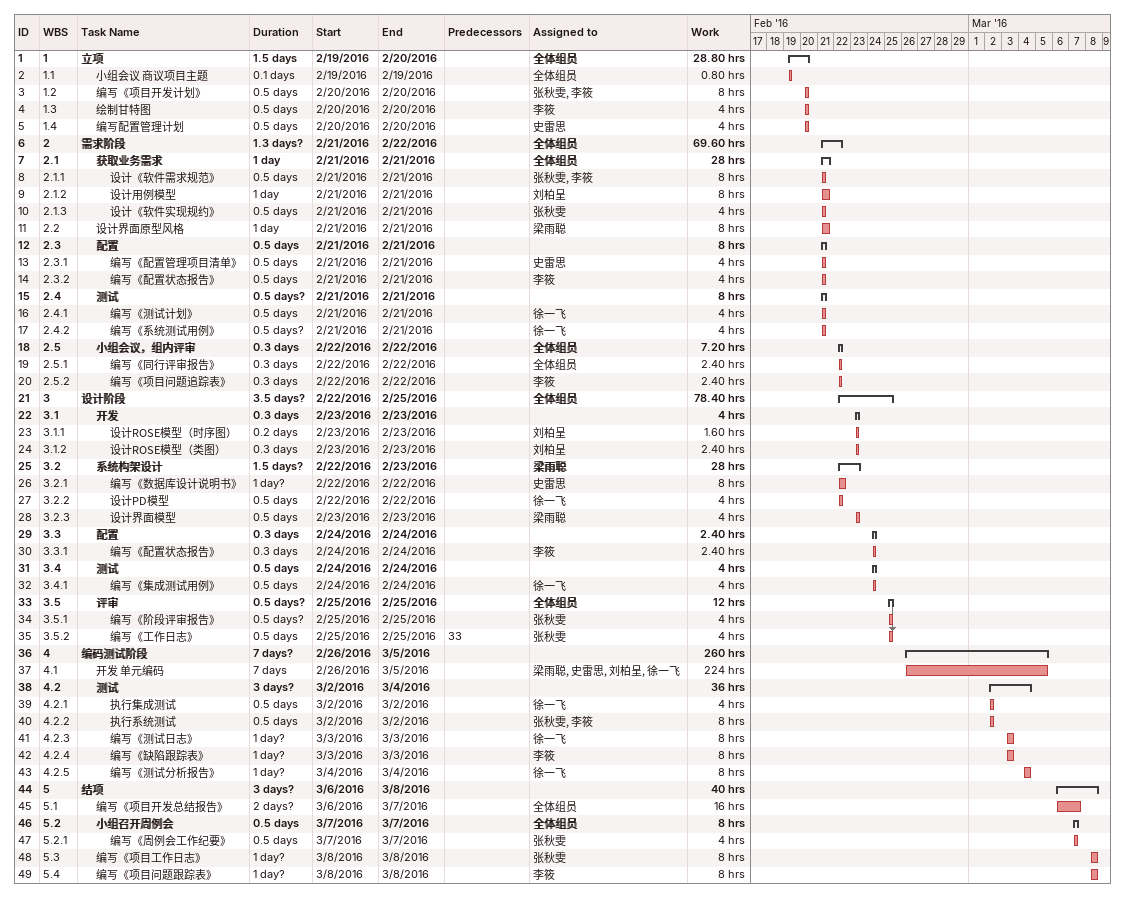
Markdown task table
| ID | WBS | Task | Duration | Start | Finish | Predecessors | Resources | Work (h) |
|---|---|---|---|---|---|---|---|---|
| 1 | 1 | **立项** | 1.5d | 2016-02-19 | 2016-02-20 |  | 全体组员 | 28.80 |
| 2 | 1.1 | 小组会议 商议项目主题 | 0.1d | 2016-02-19 | 2016-02-19 |  | 全体组员 | 0.80 |
| 3 | 1.2 | 编写《项目开发计划》 | 0.5d | 2016-02-20 | 2016-02-20 |  | 张秋雯, 李筱 | 8 |
| 4 | 1.3 | 绘制甘特图 | 0.5d | 2016-02-20 | 2016-02-20 |  | 李筱 | 4 |
| 5 | 1.4 | 编写配置管理计划 | 0.5d | 2016-02-20 | 2016-02-20 |  | 史雷思 | 4 |
| 6 | 2 | **需求阶段** | 1.3d? | 2016-02-21 | 2016-02-22 |  | 全体组员 | 69.60 |
| 7 | 2.1 | **获取业务需求** | 1d | 2016-02-21 | 2016-02-21 |  | 全体组员 | 28 |
| 8 | 2.1.1 | 设计《软件需求规范》 | 0.5d | 2016-02-21 | 2016-02-21 |  | 张秋雯, 李筱 | 8 |
| 9 | 2.1.2 | 设计用例模型 | 1d | 2016-02-21 | 2016-02-21 |  | 刘柏呈 | 8 |
| 10 | 2.1.3 | 设计《软件实现规约》 | 0.5d | 2016-02-21 | 2016-02-21 |  | 张秋雯 | 4 |
| 11 | 2.2 | 设计界面原型风格 | 1d | 2016-02-21 | 2016-02-21 |  | 梁雨聪 | 8 |
| 12 | 2.3 | **配置** | 0.5d | 2016-02-21 | 2016-02-21 |  |  | 8 |
| 13 | 2.3.1 | 编写《配置管理项目清单》 | 0.5d | 2016-02-21 | 2016-02-21 |  | 史雷思 | 4 |
| 14 | 2.3.2 | 编写《配置状态报告》 | 0.5d | 2016-02-21 | 2016-02-21 |  | 李筱 | 4 |
| 15 | 2.4 | **测试** | 0.5d? | 2016-02-21 | 2016-02-21 |  |  | 8 |
| 16 | 2.4.1 | 编写《测试计划》 | 0.5d | 2016-02-21 | 2016-02-21 |  | 徐一飞 | 4 |
| 17 | 2.4.2 | 编写《系统测试用例》 | 0.5d? | 2016-02-21 | 2016-02-21 |  | 徐一飞 | 4 |
| 18 | 2.5 | **小组会议，组内评审** | 0.3d | 2016-02-22 | 2016-02-22 |  | 全体组员 | 7.20 |
| 19 | 2.5.1 | 编写《同行评审报告》 | 0.3d | 2016-02-22 | 2016-02-22 |  | 全体组员 | 2.40 |
| 20 | 2.5.2 | 编写《项目问题追踪表》 | 0.3d | 2016-02-22 | 2016-02-22 |  | 李筱 | 2.40 |
| 21 | 3 | **设计阶段** | 3.5d? | 2016-02-22 | 2016-02-25 |  | 全体组员 | 78.40 |
| 22 | 3.1 | **开发** | 0.3d | 2016-02-23 | 2016-02-23 |  |  | 4 |
| 23 | 3.1.1 | 设计ROSE模型（时序图） | 0.2d | 2016-02-23 | 2016-02-23 |  | 刘柏呈 | 1.60 |
| 24 | 3.1.2 | 设计ROSE模型（类图） | 0.3d | 2016-02-23 | 2016-02-23 |  | 刘柏呈 | 2.40 |
| 25 | 3.2 | **系统构架设计** | 1.5d? | 2016-02-22 | 2016-02-23 |  | 梁雨聪 | 28 |
| 26 | 3.2.1 | 编写《数据库设计说明书》 | 1d? | 2016-02-22 | 2016-02-22 |  | 史雷思 | 8 |
| 27 | 3.2.2 | 设计PD模型 | 0.5d | 2016-02-22 | 2016-02-22 |  | 徐一飞 | 4 |
| 28 | 3.2.3 | 设计界面模型 | 0.5d | 2016-02-23 | 2016-02-23 |  | 梁雨聪 | 4 |
| 29 | 3.3 | **配置** | 0.3d | 2016-02-24 | 2016-02-24 |  |  | 2.40 |
| 30 | 3.3.1 | 编写《配置状态报告》 | 0.3d | 2016-02-24 | 2016-02-24 |  | 李筱 | 2.40 |
| 31 | 3.4 | **测试** | 0.5d | 2016-02-24 | 2016-02-24 |  |  | 4 |
| 32 | 3.4.1 | 编写《集成测试用例》 | 0.5d | 2016-02-24 | 2016-02-24 |  | 徐一飞 | 4 |
| 33 | 3.5 | **评审** | 0.5d? | 2016-02-25 | 2016-02-25 |  | 全体组员 | 12 |
| 34 | 3.5.1 | 编写《阶段评审报告》 | 0.5d? | 2016-02-25 | 2016-02-25 |  | 张秋雯 | 4 |
| 35 | 3.5.2 | 编写《工作日志》 | 0.5d | 2016-02-25 | 2016-02-25 | 33 | 张秋雯 | 4 |
| 36 | 4 | **编码测试阶段** | 7d? | 2016-02-26 | 2016-03-05 |  |  | 260 |
| 37 | 4.1 | 开发 单元编码 | 7d | 2016-02-26 | 2016-03-05 |  | 梁雨聪, 史雷思, 刘柏呈, 徐一飞 | 224 |
| 38 | 4.2 | **测试** | 3d? | 2016-03-02 | 2016-03-04 |  |  | 36 |
| 39 | 4.2.1 | 执行集成测试 | 0.5d | 2016-03-02 | 2016-03-02 |  | 徐一飞 | 4 |
| 40 | 4.2.2 | 执行系统测试 | 0.5d | 2016-03-02 | 2016-03-02 |  | 张秋雯, 李筱 | 8 |
| 41 | 4.2.3 | 编写《测试日志》 | 1d? | 2016-03-03 | 2016-03-03 |  | 徐一飞 | 8 |
| 42 | 4.2.4 | 编写《缺陷跟踪表》 | 1d? | 2016-03-03 | 2016-03-03 |  | 李筱 | 8 |
| 43 | 4.2.5 | 编写《测试分析报告》 | 1d? | 2016-03-04 | 2016-03-04 |  | 徐一飞 | 8 |
| 44 | 5 | **结项** | 3d? | 2016-03-06 | 2016-03-08 |  |  | 40 |
| 45 | 5.1 | 编写《项目开发总结报告》 | 2d? | 2016-03-06 | 2016-03-07 |  | 全体组员 | 16 |
| 46 | 5.2 | **小组召开周例会** | 0.5d | 2016-03-07 | 2016-03-07 |  | 全体组员 | 8 |
| 47 | 5.2.1 | 编写《周例会工作纪要》 | 0.5d | 2016-03-07 | 2016-03-07 |  | 张秋雯 | 4 |
| 48 | 5.3 | 编写《项目工作日志》 | 1d? | 2016-03-08 | 2016-03-08 |  | 张秋雯 | 8 |
| 49 | 5.4 | 编写《项目问题跟踪表》 | 1d? | 2016-03-08 | 2016-03-08 |  | 李筱 | 8 |
